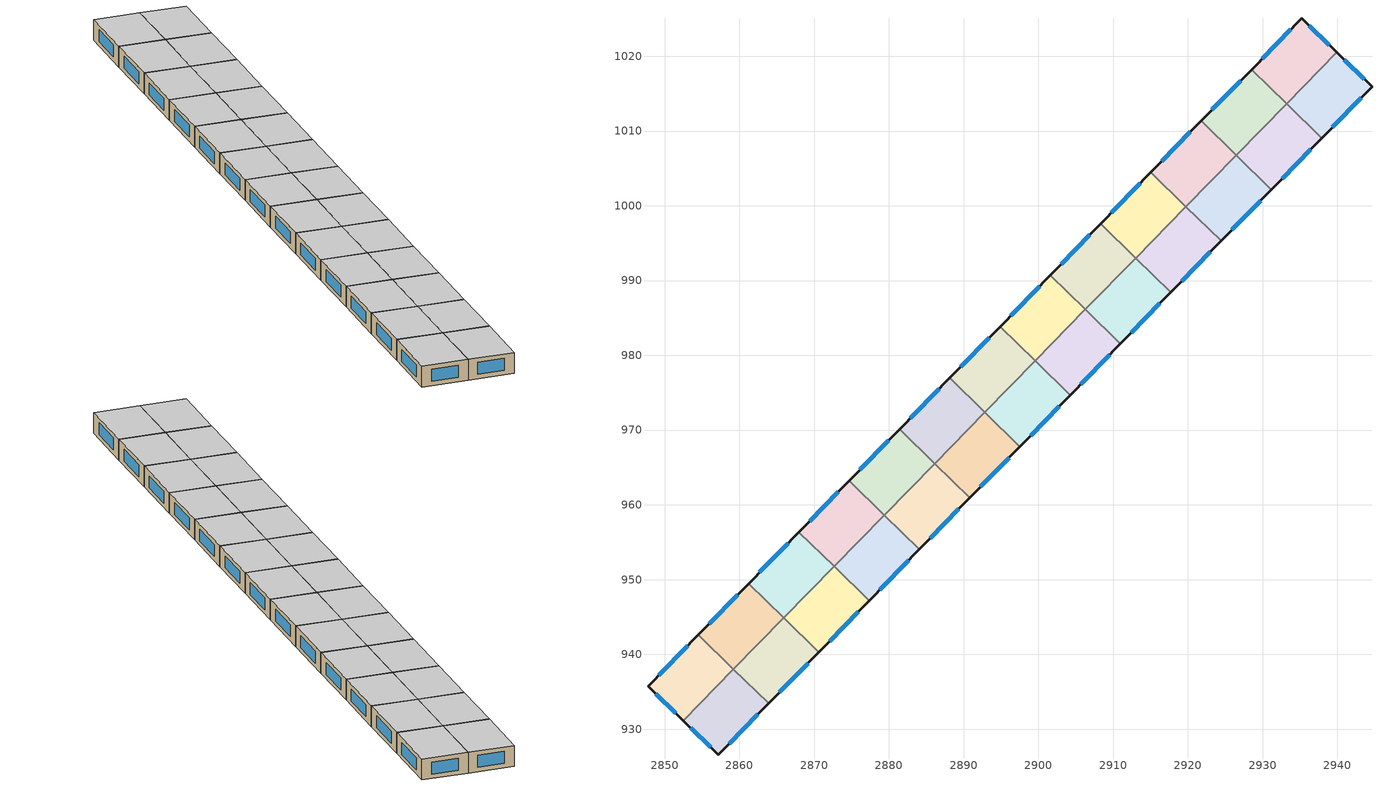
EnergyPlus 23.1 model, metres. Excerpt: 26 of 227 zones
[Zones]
149cfdc3fe25d560_F0_dwelling_0
 floor ground (EU_floor_Construction): 2944.63,1015.95 2937.89,1009.05 2933.21,1013.63 2939.93,1020.51 z0
 wall outside (EU_wall_Construction): 2937.89,1009.05 2944.63,1015.95 2939.93,1020.51 z0:3
 wall to 149cfdc3fe25d560_F0_dwelling_1 (EU_wall_Construction): 2939.93,1020.51 2933.21,1013.63 z0:3
 wall to 149cfdc3fe25d560_F0_dwelling_2 (EU_wall_Construction): 2933.21,1013.63 2937.89,1009.05 z0:3
 window (EU_Window_Construction): 2943.63,1016.92 2940.94,1019.53 / 2939.33,1010.53 2943.19,1014.47 z0.64:2.36
 ceiling to 149cfdc3fe25d560_F1_dwelling_0 (EU_floor_Construction): 2937.89,1009.05 2944.63,1015.95 2939.93,1020.51 2933.21,1013.63 z3
149cfdc3fe25d560_F0_dwelling_1
 floor ground (EU_floor_Construction): 2939.93,1020.51 2933.21,1013.63 2928.52,1018.22 2935.23,1025.08 z0
 wall outside (EU_wall_Construction): 2939.93,1020.51 2935.23,1025.08 2928.52,1018.22 z0:3
 wall to 149cfdc3fe25d560_F0_dwelling_3 (EU_wall_Construction): 2928.52,1018.22 2933.2,1013.64 z0:3
 window (EU_Window_Construction): 2938.93,1021.49 2936.23,1024.1 / 2933.79,1023.61 2929.95,1019.69 z0.64:2.36
 ceiling to 149cfdc3fe25d560_F1_dwelling_1 (EU_floor_Construction): 2933.21,1013.63 2939.93,1020.51 2935.23,1025.08 2928.52,1018.22 z3
149cfdc3fe25d560_F0_dwelling_10
 floor ground (EU_floor_Construction): 2910.98,981.55 2904.26,974.68 2899.57,979.26 2906.3,986.14 z0
 wall outside (EU_wall_Construction): 2904.26,974.68 2910.98,981.55 z0:3
 wall to 149cfdc3fe25d560_F0_dwelling_8 (EU_wall_Construction): 2910.98,981.55 2906.3,986.14 z0:3
 wall to 149cfdc3fe25d560_F0_dwelling_12 (EU_wall_Construction): 2899.57,979.26 2904.26,974.68 z0:3
 wall to 149cfdc3fe25d560_F0_dwelling_11 (EU_wall_Construction): 2906.3,986.14 2899.57,979.26 z0:3
 window (EU_Window_Construction): 2905.7,976.15 2909.54,980.08 z0.64:2.36
 ceiling to 149cfdc3fe25d560_F1_dwelling_10 (EU_floor_Construction): 2904.26,974.68 2910.98,981.55 2906.3,986.14 2899.57,979.26 z3
149cfdc3fe25d560_F0_dwelling_11
 floor ground (EU_floor_Construction): 2906.3,986.14 2899.57,979.26 2894.88,983.85 2901.61,990.72 z0
 wall outside (EU_wall_Construction): 2901.61,990.72 2894.88,983.85 z0:3
 wall to 149cfdc3fe25d560_F0_dwelling_9 (EU_wall_Construction): 2906.3,986.14 2901.61,990.72 z0:3
 wall to 149cfdc3fe25d560_F0_dwelling_13 (EU_wall_Construction): 2894.88,983.85 2899.57,979.26 z0:3
 window (EU_Window_Construction): 2900.17,989.25 2896.32,985.32 z0.64:2.36
 ceiling to 149cfdc3fe25d560_F1_dwelling_11 (EU_floor_Construction): 2899.57,979.26 2906.3,986.14 2901.61,990.72 2894.88,983.85 z3
149cfdc3fe25d560_F0_dwelling_12
 floor ground (EU_floor_Construction): 2904.26,974.68 2897.53,967.8 2892.85,972.39 2899.57,979.26 z0
 wall outside (EU_wall_Construction): 2897.53,967.8 2904.26,974.68 z0:3
 wall to 149cfdc3fe25d560_F0_dwelling_14 (EU_wall_Construction): 2892.85,972.39 2897.53,967.8 z0:3
 wall to 149cfdc3fe25d560_F0_dwelling_13 (EU_wall_Construction): 2899.57,979.26 2892.85,972.39 z0:3
 window (EU_Window_Construction): 2898.97,969.28 2902.82,973.2 z0.64:2.36
 ceiling to 149cfdc3fe25d560_F1_dwelling_12 (EU_floor_Construction): 2897.53,967.8 2904.26,974.68 2899.57,979.26 2892.85,972.39 z3
149cfdc3fe25d560_F0_dwelling_13
 floor ground (EU_floor_Construction): 2899.57,979.26 2892.85,972.39 2888.16,976.97 2894.88,983.85 z0
 wall outside (EU_wall_Construction): 2894.88,983.85 2888.16,976.97 z0:3
 wall to 149cfdc3fe25d560_F0_dwelling_15 (EU_wall_Construction): 2888.16,976.97 2892.85,972.39 z0:3
 window (EU_Window_Construction): 2893.44,982.38 2889.6,978.45 z0.64:2.36
 ceiling to 149cfdc3fe25d560_F1_dwelling_13 (EU_floor_Construction): 2892.85,972.39 2899.57,979.26 2894.88,983.85 2888.16,976.97 z3
149cfdc3fe25d560_F0_dwelling_14
 floor ground (EU_floor_Construction): 2897.53,967.8 2890.81,960.93 2886.12,965.51 2892.85,972.39 z0
 wall outside (EU_wall_Construction): 2890.81,960.93 2897.53,967.8 z0:3
 wall to 149cfdc3fe25d560_F0_dwelling_16 (EU_wall_Construction): 2886.12,965.51 2890.81,960.93 z0:3
 wall to 149cfdc3fe25d560_F0_dwelling_15 (EU_wall_Construction): 2892.85,972.39 2886.12,965.51 z0:3
 window (EU_Window_Construction): 2892.25,962.4 2896.09,966.33 z0.64:2.36
 ceiling to 149cfdc3fe25d560_F1_dwelling_14 (EU_floor_Construction): 2890.81,960.93 2897.53,967.8 2892.85,972.39 2886.12,965.51 z3
149cfdc3fe25d560_F0_dwelling_15
 floor ground (EU_floor_Construction): 2892.85,972.39 2886.12,965.51 2881.43,970.1 2888.16,976.97 z0
 wall outside (EU_wall_Construction): 2888.16,976.97 2881.43,970.1 z0:3
 wall to 149cfdc3fe25d560_F0_dwelling_17 (EU_wall_Construction): 2881.43,970.1 2886.12,965.51 z0:3
 window (EU_Window_Construction): 2886.72,975.5 2882.87,971.57 z0.64:2.36
 ceiling to 149cfdc3fe25d560_F1_dwelling_15 (EU_floor_Construction): 2886.12,965.51 2892.85,972.39 2888.16,976.97 2881.43,970.1 z3
149cfdc3fe25d560_F0_dwelling_16
 floor ground (EU_floor_Construction): 2890.81,960.93 2884.09,954.05 2879.4,958.64 2886.12,965.51 z0
 wall outside (EU_wall_Construction): 2884.09,954.05 2890.81,960.93 z0:3
 wall to 149cfdc3fe25d560_F0_dwelling_17 (EU_wall_Construction): 2886.12,965.51 2879.4,958.64 z0:3
 wall to 149cfdc3fe25d560_F0_dwelling_18 (EU_wall_Construction): 2879.4,958.64 2884.09,954.05 z0:3
 window (EU_Window_Construction): 2885.53,955.53 2889.37,959.46 z0.64:2.36
 ceiling to 149cfdc3fe25d560_F1_dwelling_16 (EU_floor_Construction): 2884.09,954.05 2890.81,960.93 2886.12,965.51 2879.4,958.64 z3
149cfdc3fe25d560_F0_dwelling_17
 floor ground (EU_floor_Construction): 2886.12,965.51 2879.4,958.64 2874.71,963.23 2881.43,970.1 z0
 wall outside (EU_wall_Construction): 2881.43,970.1 2874.71,963.23 z0:3
 wall to 149cfdc3fe25d560_F0_dwelling_19 (EU_wall_Construction): 2874.71,963.23 2879.4,958.64 z0:3
 window (EU_Window_Construction): 2879.99,968.63 2876.15,964.7 z0.64:2.36
 ceiling to 149cfdc3fe25d560_F1_dwelling_17 (EU_floor_Construction): 2879.4,958.64 2886.12,965.51 2881.43,970.1 2874.71,963.23 z3
149cfdc3fe25d560_F0_dwelling_18
 floor ground (EU_floor_Construction): 2884.09,954.05 2877.36,947.18 2872.67,951.77 2879.4,958.64 z0
 wall outside (EU_wall_Construction): 2877.36,947.18 2884.09,954.05 z0:3
 wall to 149cfdc3fe25d560_F0_dwelling_20 (EU_wall_Construction): 2872.67,951.77 2877.36,947.18 z0:3
 wall to 149cfdc3fe25d560_F0_dwelling_19 (EU_wall_Construction): 2879.4,958.64 2872.67,951.77 z0:3
 window (EU_Window_Construction): 2878.8,948.65 2882.64,952.58 z0.64:2.36
 ceiling to 149cfdc3fe25d560_F1_dwelling_18 (EU_floor_Construction): 2877.36,947.18 2884.09,954.05 2879.4,958.64 2872.67,951.77 z3
149cfdc3fe25d560_F0_dwelling_19
 floor ground (EU_floor_Construction): 2879.4,958.64 2872.67,951.77 2867.98,956.35 2874.71,963.23 z0
 wall outside (EU_wall_Construction): 2874.71,963.23 2867.98,956.35 z0:3
 wall to 149cfdc3fe25d560_F0_dwelling_21 (EU_wall_Construction): 2867.98,956.35 2872.67,951.77 z0:3
 window (EU_Window_Construction): 2873.27,961.75 2869.42,957.83 z0.64:2.36
 ceiling to 149cfdc3fe25d560_F1_dwelling_19 (EU_floor_Construction): 2872.67,951.77 2879.4,958.64 2874.71,963.23 2867.98,956.35 z3
149cfdc3fe25d560_F0_dwelling_2
 floor ground (EU_floor_Construction): 2937.89,1009.05 2931.16,1002.18 2926.48,1006.76 2933.2,1013.64 z0
 wall outside (EU_wall_Construction): 2931.16,1002.18 2937.89,1009.05 z0:3
 wall to 149cfdc3fe25d560_F0_dwelling_4 (EU_wall_Construction): 2926.48,1006.76 2931.16,1002.18 z0:3
 wall to 149cfdc3fe25d560_F0_dwelling_3 (EU_wall_Construction): 2933.2,1013.64 2926.48,1006.76 z0:3
 window (EU_Window_Construction): 2932.6,1003.65 2936.45,1007.58 z0.64:2.36
 ceiling to 149cfdc3fe25d560_F1_dwelling_2 (EU_floor_Construction): 2931.16,1002.18 2937.89,1009.05 2933.2,1013.64 2926.48,1006.76 z3
149cfdc3fe25d560_F0_dwelling_20
 floor ground (EU_floor_Construction): 2877.36,947.18 2870.64,940.31 2865.95,944.89 2872.67,951.77 z0
 wall outside (EU_wall_Construction): 2870.64,940.31 2877.36,947.18 z0:3
 wall to 149cfdc3fe25d560_F0_dwelling_21 (EU_wall_Construction): 2872.67,951.77 2865.95,944.89 z0:3
 wall to 149cfdc3fe25d560_F0_dwelling_22 (EU_wall_Construction): 2865.95,944.89 2870.64,940.31 z0:3
 window (EU_Window_Construction): 2872.08,941.78 2875.92,945.71 z0.64:2.36
 ceiling to 149cfdc3fe25d560_F1_dwelling_20 (EU_floor_Construction): 2870.64,940.31 2877.36,947.18 2872.67,951.77 2865.95,944.89 z3
149cfdc3fe25d560_F0_dwelling_21
 floor ground (EU_floor_Construction): 2872.67,951.77 2865.95,944.89 2861.26,949.48 2867.98,956.35 z0
 wall outside (EU_wall_Construction): 2867.98,956.35 2861.26,949.48 z0:3
 wall to 149cfdc3fe25d560_F0_dwelling_23 (EU_wall_Construction): 2861.26,949.48 2865.95,944.89 z0:3
 window (EU_Window_Construction): 2866.54,954.88 2862.7,950.95 z0.64:2.36
 ceiling to 149cfdc3fe25d560_F1_dwelling_21 (EU_floor_Construction): 2865.95,944.89 2872.67,951.77 2867.98,956.35 2861.26,949.48 z3
149cfdc3fe25d560_F0_dwelling_22
 floor ground (EU_floor_Construction): 2870.64,940.31 2863.91,933.43 2859.22,938.02 2865.95,944.89 z0
 wall outside (EU_wall_Construction): 2863.91,933.43 2870.64,940.31 z0:3
 wall to 149cfdc3fe25d560_F0_dwelling_23 (EU_wall_Construction): 2865.95,944.89 2859.22,938.02 z0:3
 wall to 149cfdc3fe25d560_F0_dwelling_24 (EU_wall_Construction): 2859.22,938.02 2863.91,933.43 z0:3
 window (EU_Window_Construction): 2865.35,934.91 2869.2,938.83 z0.64:2.36
 ceiling to 149cfdc3fe25d560_F1_dwelling_22 (EU_floor_Construction): 2863.91,933.43 2870.64,940.31 2865.95,944.89 2859.22,938.02 z3
149cfdc3fe25d560_F0_dwelling_23
 floor ground (EU_floor_Construction): 2865.95,944.89 2859.22,938.02 2854.53,942.61 2861.26,949.48 z0
 wall outside (EU_wall_Construction): 2861.26,949.48 2854.53,942.61 z0:3
 wall to 149cfdc3fe25d560_F0_dwelling_25 (EU_wall_Construction): 2854.53,942.61 2859.22,938.03 z0:3
 window (EU_Window_Construction): 2859.82,948.01 2855.97,944.08 z0.64:2.36
 ceiling to 149cfdc3fe25d560_F1_dwelling_23 (EU_floor_Construction): 2859.22,938.02 2865.95,944.89 2861.26,949.48 2854.53,942.61 z3
149cfdc3fe25d560_F0_dwelling_24
 floor ground (EU_floor_Construction): 2863.91,933.43 2857.21,926.58 2852.49,931.15 2859.22,938.03 z0
 wall outside (EU_wall_Construction): 2852.49,931.15 2857.21,926.58 2863.91,933.43 z0:3
 wall to 149cfdc3fe25d560_F0_dwelling_25 (EU_wall_Construction): 2859.22,938.03 2852.49,931.15 z0:3
 window (EU_Window_Construction): 2858.64,928.05 2862.48,931.96 / 2853.5,930.17 2856.2,927.56 z0.64:2.36
 ceiling to 149cfdc3fe25d560_F1_dwelling_24 (EU_floor_Construction): 2857.21,926.58 2863.91,933.43 2859.22,938.03 2852.49,931.15 z3
149cfdc3fe25d560_F0_dwelling_25
 floor ground (EU_floor_Construction): 2859.22,938.03 2852.49,931.15 2847.79,935.72 2854.53,942.61 z0
 wall outside (EU_wall_Construction): 2854.53,942.61 2847.79,935.72 2852.49,931.15 z0:3
 window (EU_Window_Construction): 2848.8,934.74 2851.49,932.13 / 2853.09,941.13 2849.24,937.19 z0.64:2.36
 ceiling to 149cfdc3fe25d560_F1_dwelling_25 (EU_floor_Construction): 2852.49,931.15 2859.22,938.03 2854.53,942.61 2847.79,935.72 z3
149cfdc3fe25d560_F0_dwelling_3
 floor ground (EU_floor_Construction): 2933.2,1013.64 2926.48,1006.76 2921.79,1011.35 2928.52,1018.22 z0
 wall outside (EU_wall_Construction): 2928.52,1018.22 2921.79,1011.35 z0:3
 wall to 149cfdc3fe25d560_F0_dwelling_5 (EU_wall_Construction): 2921.79,1011.35 2926.48,1006.76 z0:3
 window (EU_Window_Construction): 2927.07,1016.75 2923.23,1012.82 z0.64:2.36
 ceiling to 149cfdc3fe25d560_F1_dwelling_3 (EU_floor_Construction): 2926.48,1006.76 2933.2,1013.64 2928.52,1018.22 2921.79,1011.35 z3
149cfdc3fe25d560_F0_dwelling_4
 floor ground (EU_floor_Construction): 2931.16,1002.18 2924.44,995.3 2919.75,999.89 2926.48,1006.76 z0
 wall outside (EU_wall_Construction): 2924.44,995.3 2931.16,1002.18 z0:3
 wall to 149cfdc3fe25d560_F0_dwelling_6 (EU_wall_Construction): 2919.75,999.89 2924.44,995.3 z0:3
 wall to 149cfdc3fe25d560_F0_dwelling_5 (EU_wall_Construction): 2926.48,1006.76 2919.75,999.89 z0:3
 window (EU_Window_Construction): 2925.88,996.78 2929.72,1000.71 z0.64:2.36
 ceiling to 149cfdc3fe25d560_F1_dwelling_4 (EU_floor_Construction): 2924.44,995.3 2931.16,1002.18 2926.48,1006.76 2919.75,999.89 z3
149cfdc3fe25d560_F0_dwelling_5
 floor ground (EU_floor_Construction): 2926.48,1006.76 2919.75,999.89 2915.06,1004.47 2921.79,1011.35 z0
 wall outside (EU_wall_Construction): 2921.79,1011.35 2915.06,1004.47 z0:3
 wall to 149cfdc3fe25d560_F0_dwelling_7 (EU_wall_Construction): 2915.06,1004.47 2919.75,999.89 z0:3
 window (EU_Window_Construction): 2920.35,1009.88 2916.5,1005.95 z0.64:2.36
 ceiling to 149cfdc3fe25d560_F1_dwelling_5 (EU_floor_Construction): 2919.75,999.89 2926.48,1006.76 2921.79,1011.35 2915.06,1004.47 z3
149cfdc3fe25d560_F0_dwelling_6
 floor ground (EU_floor_Construction): 2924.44,995.3 2917.71,988.43 2913.02,993.01 2919.75,999.89 z0
 wall outside (EU_wall_Construction): 2917.71,988.43 2924.44,995.3 z0:3
 wall to 149cfdc3fe25d560_F0_dwelling_8 (EU_wall_Construction): 2913.02,993.01 2917.71,988.43 z0:3
 wall to 149cfdc3fe25d560_F0_dwelling_7 (EU_wall_Construction): 2919.75,999.89 2913.02,993.01 z0:3
 window (EU_Window_Construction): 2919.15,989.9 2923,993.83 z0.64:2.36
 ceiling to 149cfdc3fe25d560_F1_dwelling_6 (EU_floor_Construction): 2917.71,988.43 2924.44,995.3 2919.75,999.89 2913.02,993.01 z3
149cfdc3fe25d560_F0_dwelling_7
 floor ground (EU_floor_Construction): 2919.75,999.89 2913.02,993.01 2908.34,997.6 2915.06,1004.47 z0
 wall outside (EU_wall_Construction): 2915.06,1004.47 2908.34,997.6 z0:3
 wall to 149cfdc3fe25d560_F0_dwelling_9 (EU_wall_Construction): 2908.34,997.6 2913.02,993.01 z0:3
 window (EU_Window_Construction): 2913.62,1003 2909.78,999.07 z0.64:2.36
 ceiling to 149cfdc3fe25d560_F1_dwelling_7 (EU_floor_Construction): 2913.02,993.01 2919.75,999.89 2915.06,1004.47 2908.34,997.6 z3
149cfdc3fe25d560_F0_dwelling_8
 floor ground (EU_floor_Construction): 2917.71,988.43 2910.98,981.55 2906.3,986.14 2913.02,993.01 z0
 wall outside (EU_wall_Construction): 2910.98,981.55 2917.71,988.43 z0:3
 wall to 149cfdc3fe25d560_F0_dwelling_9 (EU_wall_Construction): 2913.02,993.01 2906.3,986.14 z0:3
 window (EU_Window_Construction): 2912.43,983.02 2916.27,986.96 z0.64:2.36
 ceiling to 149cfdc3fe25d560_F1_dwelling_8 (EU_floor_Construction): 2910.98,981.55 2917.71,988.43 2913.02,993.01 2906.3,986.14 z3
149cfdc3fe25d560_F0_dwelling_9
 floor ground (EU_floor_Construction): 2913.02,993.01 2906.3,986.14 2901.61,990.72 2908.34,997.6 z0
 wall outside (EU_wall_Construction): 2908.34,997.6 2901.61,990.72 z0:3
 window (EU_Window_Construction): 2906.9,996.13 2903.05,992.2 z0.64:2.36
 ceiling to 149cfdc3fe25d560_F1_dwelling_9 (EU_floor_Construction): 2906.3,986.14 2913.02,993.01 2908.34,997.6 2901.61,990.72 z3
[Building]
EU S2 Campaign: North Axis=0; Terrain=City; Solar Distribution=FullExterior
[Site:Location]
Yerevan-Zvartnots.Intl.AP: Latitude=40.15; Longitude=44.383; Time Zone=4; Elevation=854
[SizingPeriod:WeatherFileDays]
AnnualSizingPeriod: Begin Month=1; Begin Day of Month=1; End Month=12; End Day of Month=31; Day of Week for Start Day=Monday; Use Weather File Daylight Saving Period=No; Use Weather File Rain and Snow Indicators=No
[MATERIAL]
EU_InternalMass_Material: Roughness=MediumRough; Thickness=0.1; Conductivity=1; Density=1800; Specific Heat=900; Thermal Absorptance=0.9; Solar Absorptance=0.7; Visible Absorptance=0.7
[MATERIAL:NOMASS] Roughness=MediumRough; Thermal Absorptance=0.9; Solar Absorptance=0.7; Visible Absorptance=0.7
Name | Thermal Resistance
EU_wall_NoMass | 1.05043
EU_floor_NoMass | 0.478065
[WINDOWMATERIAL:SIMPLEGLAZINGSYSTEM]
EU_Window_SimpleGlazing: UFactor=2.5566; Solar Heat Gain Coefficient=0.75; Visible Transmittance=0.75
[CONSTRUCTION]
EU_wall_Construction: EU_wall_NoMass
EU_floor_Construction: EU_floor_NoMass
EU_Window_Construction: EU_Window_SimpleGlazing
EU_InternalMass_Construction: EU_InternalMass_Material
[ZONE] Type=1; Multiplier=1; Ceiling Height=autocalculate; Floor Area=autocalculate; Part of Total Floor Area=Yes
Name | Volume
149cfdc3fe25d560_F0_dwelling_0; 149cfdc3fe25d560_F0_dwelling_16 | 189.198
149cfdc3fe25d560_F0_dwelling_1; 149cfdc3fe25d560_F0_dwelling_19; 149cfdc3fe25d560_F0_dwelling_20 | 189.205
149cfdc3fe25d560_F0_dwelling_10; 149cfdc3fe25d560_F0_dwelling_7 | 189.209
149cfdc3fe25d560_F0_dwelling_11 | 189.23
149cfdc3fe25d560_F0_dwelling_12 | 189.178
149cfdc3fe25d560_F0_dwelling_13; 149cfdc3fe25d560_F0_dwelling_8 | 189.219
149cfdc3fe25d560_F0_dwelling_14 | 189.195
149cfdc3fe25d560_F0_dwelling_15 | 189.237
149cfdc3fe25d560_F0_dwelling_17; 149cfdc3fe25d560_F0_dwelling_9 | 189.24
149cfdc3fe25d560_F0_dwelling_18 | 189.225
149cfdc3fe25d560_F0_dwelling_2 | 189.211
149cfdc3fe25d560_F0_dwelling_21 | 189.229
149cfdc3fe25d560_F0_dwelling_22 | 189.222
149cfdc3fe25d560_F0_dwelling_23 | 189.239
149cfdc3fe25d560_F0_dwelling_24 | 189.22
149cfdc3fe25d560_F0_dwelling_25 | 189.183
149cfdc3fe25d560_F0_dwelling_3 | 189.251
149cfdc3fe25d560_F0_dwelling_4 | 189.199
149cfdc3fe25d560_F0_dwelling_5 | 189.223
149cfdc3fe25d560_F0_dwelling_6 | 189.172
[INTERNALMASS] Construction=EU_InternalMass_Construction
Name | Zone or ZoneList | Surface Area
149cfdc3fe25d560_F0_dwelling_0_EU_InternalMass | 149cfdc3fe25d560_F0_dwelling_0 | 63.0704
149cfdc3fe25d560_F0_dwelling_1_EU_InternalMass | 149cfdc3fe25d560_F0_dwelling_1 | 63.0676
149cfdc3fe25d560_F0_dwelling_2_EU_InternalMass | 149cfdc3fe25d560_F0_dwelling_2 | 63.0717
149cfdc3fe25d560_F0_dwelling_3_EU_InternalMass | 149cfdc3fe25d560_F0_dwelling_3 | 63.0854
149cfdc3fe25d560_F0_dwelling_4_EU_InternalMass | 149cfdc3fe25d560_F0_dwelling_4 | 63.0698
149cfdc3fe25d560_F0_dwelling_5_EU_InternalMass | 149cfdc3fe25d560_F0_dwelling_5 | 63.0726
149cfdc3fe25d560_F0_dwelling_6_EU_InternalMass | 149cfdc3fe25d560_F0_dwelling_6 | 63.0572
149cfdc3fe25d560_F0_dwelling_7_EU_InternalMass | 149cfdc3fe25d560_F0_dwelling_7 | 63.0715
149cfdc3fe25d560_F0_dwelling_8_EU_InternalMass | 149cfdc3fe25d560_F0_dwelling_8 | 63.0744
149cfdc3fe25d560_F0_dwelling_9_EU_InternalMass | 149cfdc3fe25d560_F0_dwelling_9 | 63.0709
149cfdc3fe25d560_F0_dwelling_10_EU_InternalMass | 149cfdc3fe25d560_F0_dwelling_10 | 63.068
149cfdc3fe25d560_F0_dwelling_11_EU_InternalMass | 149cfdc3fe25d560_F0_dwelling_11 | 63.0748
149cfdc3fe25d560_F0_dwelling_12_EU_InternalMass | 149cfdc3fe25d560_F0_dwelling_12 | 63.0622
149cfdc3fe25d560_F0_dwelling_13_EU_InternalMass | 149cfdc3fe25d560_F0_dwelling_13 | 63.0656
149cfdc3fe25d560_F0_dwelling_14_EU_InternalMass | 149cfdc3fe25d560_F0_dwelling_14 | 63.0646
149cfdc3fe25d560_F0_dwelling_15_EU_InternalMass | 149cfdc3fe25d560_F0_dwelling_15 | 63.0713
149cfdc3fe25d560_F0_dwelling_16_EU_InternalMass | 149cfdc3fe25d560_F0_dwelling_16 | 63.0713
149cfdc3fe25d560_F0_dwelling_17_EU_InternalMass | 149cfdc3fe25d560_F0_dwelling_17 | 63.0747
149cfdc3fe25d560_F0_dwelling_18_EU_InternalMass | 149cfdc3fe25d560_F0_dwelling_18 | 63.0717
149cfdc3fe25d560_F0_dwelling_19_EU_InternalMass | 149cfdc3fe25d560_F0_dwelling_19 | 63.0684
149cfdc3fe25d560_F0_dwelling_20_EU_InternalMass | 149cfdc3fe25d560_F0_dwelling_20 | 63.0683
149cfdc3fe25d560_F0_dwelling_21_EU_InternalMass | 149cfdc3fe25d560_F0_dwelling_21 | 63.0745
149cfdc3fe25d560_F0_dwelling_22_EU_InternalMass | 149cfdc3fe25d560_F0_dwelling_22 | 63.074
149cfdc3fe25d560_F0_dwelling_23_EU_InternalMass | 149cfdc3fe25d560_F0_dwelling_23 | 63.0815
149cfdc3fe25d560_F0_dwelling_24_EU_InternalMass | 149cfdc3fe25d560_F0_dwelling_24 | 63.0707
149cfdc3fe25d560_F0_dwelling_25_EU_InternalMass | 149cfdc3fe25d560_F0_dwelling_25 | 63.0622
[OTHEREQUIPMENT] Fuel Type=Electricity; Design Level Calculation Method=Watts/Area; Power per Zone Floor Area=1; Fraction Latent=0; Fraction Radiant=0; Fraction Lost=0; Carbon Dioxide Generation Rate=0; EndUse Subcategory=EU_Step8_InternalGains
Name | Zone or ZoneList or Space or SpaceList | Schedule
EU_Step8_InternalGain_149cfdc3fe25d560_F0_dwelling_0_f000 | 149cfdc3fe25d560_F0_dwelling_0 | EU_Step8_GainSchedule_149cfdc3fe25d560_F0_dwelling_0_f000
EU_Step8_InternalGain_149cfdc3fe25d560_F0_dwelling_1_f000 | 149cfdc3fe25d560_F0_dwelling_1 | EU_Step8_GainSchedule_149cfdc3fe25d560_F0_dwelling_1_f000
EU_Step8_InternalGain_149cfdc3fe25d560_F0_dwelling_2_f000 | 149cfdc3fe25d560_F0_dwelling_2 | EU_Step8_GainSchedule_149cfdc3fe25d560_F0_dwelling_2_f000
EU_Step8_InternalGain_149cfdc3fe25d560_F0_dwelling_3_f000 | 149cfdc3fe25d560_F0_dwelling_3 | EU_Step8_GainSchedule_149cfdc3fe25d560_F0_dwelling_3_f000
EU_Step8_InternalGain_149cfdc3fe25d560_F0_dwelling_4_f000 | 149cfdc3fe25d560_F0_dwelling_4 | EU_Step8_GainSchedule_149cfdc3fe25d560_F0_dwelling_4_f000
EU_Step8_InternalGain_149cfdc3fe25d560_F0_dwelling_5_f000 | 149cfdc3fe25d560_F0_dwelling_5 | EU_Step8_GainSchedule_149cfdc3fe25d560_F0_dwelling_5_f000
EU_Step8_InternalGain_149cfdc3fe25d560_F0_dwelling_6_f000 | 149cfdc3fe25d560_F0_dwelling_6 | EU_Step8_GainSchedule_149cfdc3fe25d560_F0_dwelling_6_f000
EU_Step8_InternalGain_149cfdc3fe25d560_F0_dwelling_7_f000 | 149cfdc3fe25d560_F0_dwelling_7 | EU_Step8_GainSchedule_149cfdc3fe25d560_F0_dwelling_7_f000
EU_Step8_InternalGain_149cfdc3fe25d560_F0_dwelling_8_f000 | 149cfdc3fe25d560_F0_dwelling_8 | EU_Step8_GainSchedule_149cfdc3fe25d560_F0_dwelling_8_f000
EU_Step8_InternalGain_149cfdc3fe25d560_F0_dwelling_9_f000 | 149cfdc3fe25d560_F0_dwelling_9 | EU_Step8_GainSchedule_149cfdc3fe25d560_F0_dwelling_9_f000
EU_Step8_InternalGain_149cfdc3fe25d560_F0_dwelling_10_f000 | 149cfdc3fe25d560_F0_dwelling_10 | EU_Step8_GainSchedule_149cfdc3fe25d560_F0_dwelling_10_f000
EU_Step8_InternalGain_149cfdc3fe25d560_F0_dwelling_11_f000 | 149cfdc3fe25d560_F0_dwelling_11 | EU_Step8_GainSchedule_149cfdc3fe25d560_F0_dwelling_11_f000
EU_Step8_InternalGain_149cfdc3fe25d560_F0_dwelling_12_f000 | 149cfdc3fe25d560_F0_dwelling_12 | EU_Step8_GainSchedule_149cfdc3fe25d560_F0_dwelling_12_f000
EU_Step8_InternalGain_149cfdc3fe25d560_F0_dwelling_13_f000 | 149cfdc3fe25d560_F0_dwelling_13 | EU_Step8_GainSchedule_149cfdc3fe25d560_F0_dwelling_13_f000
EU_Step8_InternalGain_149cfdc3fe25d560_F0_dwelling_14_f000 | 149cfdc3fe25d560_F0_dwelling_14 | EU_Step8_GainSchedule_149cfdc3fe25d560_F0_dwelling_14_f000
EU_Step8_InternalGain_149cfdc3fe25d560_F0_dwelling_15_f000 | 149cfdc3fe25d560_F0_dwelling_15 | EU_Step8_GainSchedule_149cfdc3fe25d560_F0_dwelling_15_f000
EU_Step8_InternalGain_149cfdc3fe25d560_F0_dwelling_16_f000 | 149cfdc3fe25d560_F0_dwelling_16 | EU_Step8_GainSchedule_149cfdc3fe25d560_F0_dwelling_16_f000
EU_Step8_InternalGain_149cfdc3fe25d560_F0_dwelling_17_f000 | 149cfdc3fe25d560_F0_dwelling_17 | EU_Step8_GainSchedule_149cfdc3fe25d560_F0_dwelling_17_f000
EU_Step8_InternalGain_149cfdc3fe25d560_F0_dwelling_18_f000 | 149cfdc3fe25d560_F0_dwelling_18 | EU_Step8_GainSchedule_149cfdc3fe25d560_F0_dwelling_18_f000
EU_Step8_InternalGain_149cfdc3fe25d560_F0_dwelling_19_f000 | 149cfdc3fe25d560_F0_dwelling_19 | EU_Step8_GainSchedule_149cfdc3fe25d560_F0_dwelling_19_f000
EU_Step8_InternalGain_149cfdc3fe25d560_F0_dwelling_20_f000 | 149cfdc3fe25d560_F0_dwelling_20 | EU_Step8_GainSchedule_149cfdc3fe25d560_F0_dwelling_20_f000
EU_Step8_InternalGain_149cfdc3fe25d560_F0_dwelling_21_f000 | 149cfdc3fe25d560_F0_dwelling_21 | EU_Step8_GainSchedule_149cfdc3fe25d560_F0_dwelling_21_f000
EU_Step8_InternalGain_149cfdc3fe25d560_F0_dwelling_22_f000 | 149cfdc3fe25d560_F0_dwelling_22 | EU_Step8_GainSchedule_149cfdc3fe25d560_F0_dwelling_22_f000
EU_Step8_InternalGain_149cfdc3fe25d560_F0_dwelling_23_f000 | 149cfdc3fe25d560_F0_dwelling_23 | EU_Step8_GainSchedule_149cfdc3fe25d560_F0_dwelling_23_f000
EU_Step8_InternalGain_149cfdc3fe25d560_F0_dwelling_24_f000 | 149cfdc3fe25d560_F0_dwelling_24 | EU_Step8_GainSchedule_149cfdc3fe25d560_F0_dwelling_24_f000
EU_Step8_InternalGain_149cfdc3fe25d560_F0_dwelling_25_f000 | 149cfdc3fe25d560_F0_dwelling_25 | EU_Step8_GainSchedule_149cfdc3fe25d560_F0_dwelling_25_f000
[ZONEVENTILATION:DESIGNFLOWRATE] Schedule=EU_AlwaysOn; Design Flow Rate Calculation Method=AirChanges/Hour; Air Changes per Hour=0.557805; Ventilation Type=Natural; Fan Pressure Rise=0; Fan Total Efficiency=1; Constant Term Coefficient=1; Temperature Term Coefficient=0; Velocity Term Coefficient=0; Velocity Squared Term Coefficient=0; Minimum Indoor Temperature=-100; Maximum Indoor Temperature=100; Delta Temperature=-100; Minimum Outdoor Temperature=-100; Maximum Outdoor Temperature=100; Maximum Wind Speed=40
Name | Zone or ZoneList or Space or SpaceList
EU_ConstantAir_149cfdc3fe25d560_F0_dwelling_0 | 149cfdc3fe25d560_F0_dwelling_0
EU_ConstantAir_149cfdc3fe25d560_F0_dwelling_1 | 149cfdc3fe25d560_F0_dwelling_1
EU_ConstantAir_149cfdc3fe25d560_F0_dwelling_2 | 149cfdc3fe25d560_F0_dwelling_2
EU_ConstantAir_149cfdc3fe25d560_F0_dwelling_3 | 149cfdc3fe25d560_F0_dwelling_3
EU_ConstantAir_149cfdc3fe25d560_F0_dwelling_4 | 149cfdc3fe25d560_F0_dwelling_4
EU_ConstantAir_149cfdc3fe25d560_F0_dwelling_5 | 149cfdc3fe25d560_F0_dwelling_5
EU_ConstantAir_149cfdc3fe25d560_F0_dwelling_6 | 149cfdc3fe25d560_F0_dwelling_6
EU_ConstantAir_149cfdc3fe25d560_F0_dwelling_7 | 149cfdc3fe25d560_F0_dwelling_7
EU_ConstantAir_149cfdc3fe25d560_F0_dwelling_8 | 149cfdc3fe25d560_F0_dwelling_8
EU_ConstantAir_149cfdc3fe25d560_F0_dwelling_9 | 149cfdc3fe25d560_F0_dwelling_9
EU_ConstantAir_149cfdc3fe25d560_F0_dwelling_10 | 149cfdc3fe25d560_F0_dwelling_10
EU_ConstantAir_149cfdc3fe25d560_F0_dwelling_11 | 149cfdc3fe25d560_F0_dwelling_11
EU_ConstantAir_149cfdc3fe25d560_F0_dwelling_12 | 149cfdc3fe25d560_F0_dwelling_12
EU_ConstantAir_149cfdc3fe25d560_F0_dwelling_13 | 149cfdc3fe25d560_F0_dwelling_13
EU_ConstantAir_149cfdc3fe25d560_F0_dwelling_14 | 149cfdc3fe25d560_F0_dwelling_14
EU_ConstantAir_149cfdc3fe25d560_F0_dwelling_15 | 149cfdc3fe25d560_F0_dwelling_15
EU_ConstantAir_149cfdc3fe25d560_F0_dwelling_16 | 149cfdc3fe25d560_F0_dwelling_16
EU_ConstantAir_149cfdc3fe25d560_F0_dwelling_17 | 149cfdc3fe25d560_F0_dwelling_17
EU_ConstantAir_149cfdc3fe25d560_F0_dwelling_18 | 149cfdc3fe25d560_F0_dwelling_18
EU_ConstantAir_149cfdc3fe25d560_F0_dwelling_19 | 149cfdc3fe25d560_F0_dwelling_19
EU_ConstantAir_149cfdc3fe25d560_F0_dwelling_20 | 149cfdc3fe25d560_F0_dwelling_20
EU_ConstantAir_149cfdc3fe25d560_F0_dwelling_21 | 149cfdc3fe25d560_F0_dwelling_21
EU_ConstantAir_149cfdc3fe25d560_F0_dwelling_22 | 149cfdc3fe25d560_F0_dwelling_22
EU_ConstantAir_149cfdc3fe25d560_F0_dwelling_23 | 149cfdc3fe25d560_F0_dwelling_23
EU_ConstantAir_149cfdc3fe25d560_F0_dwelling_24 | 149cfdc3fe25d560_F0_dwelling_24
EU_ConstantAir_149cfdc3fe25d560_F0_dwelling_25 | 149cfdc3fe25d560_F0_dwelling_25
[HVACTEMPLATE:THERMOSTAT] Constant Heating Setpoint=20; Constant Cooling Setpoint=50
EU_HeatOnly_149cfdc3fe25d560_F0_dwelling_0; EU_HeatOnly_149cfdc3fe25d560_F0_dwelling_1; EU_HeatOnly_149cfdc3fe25d560_F0_dwelling_2; EU_HeatOnly_149cfdc3fe25d560_F0_dwelling_3; EU_HeatOnly_149cfdc3fe25d560_F0_dwelling_4; EU_HeatOnly_149cfdc3fe25d560_F0_dwelling_5; EU_HeatOnly_149cfdc3fe25d560_F0_dwelling_6; EU_HeatOnly_149cfdc3fe25d560_F0_dwelling_7; EU_HeatOnly_149cfdc3fe25d560_F0_dwelling_8; EU_HeatOnly_149cfdc3fe25d560_F0_dwelling_9; EU_HeatOnly_149cfdc3fe25d560_F0_dwelling_10; EU_HeatOnly_149cfdc3fe25d560_F0_dwelling_11; EU_HeatOnly_149cfdc3fe25d560_F0_dwelling_12; EU_HeatOnly_149cfdc3fe25d560_F0_dwelling_13; EU_HeatOnly_149cfdc3fe25d560_F0_dwelling_14; EU_HeatOnly_149cfdc3fe25d560_F0_dwelling_15; EU_HeatOnly_149cfdc3fe25d560_F0_dwelling_16; EU_HeatOnly_149cfdc3fe25d560_F0_dwelling_17; EU_HeatOnly_149cfdc3fe25d560_F0_dwelling_18; EU_HeatOnly_149cfdc3fe25d560_F0_dwelling_19; EU_HeatOnly_149cfdc3fe25d560_F0_dwelling_20; EU_HeatOnly_149cfdc3fe25d560_F0_dwelling_21; EU_HeatOnly_149cfdc3fe25d560_F0_dwelling_22; EU_HeatOnly_149cfdc3fe25d560_F0_dwelling_23; EU_HeatOnly_149cfdc3fe25d560_F0_dwelling_24; EU_HeatOnly_149cfdc3fe25d560_F0_dwelling_25; EU_HeatOnly_149cfdc3fe25d560_F1_dwelling_0; EU_HeatOnly_149cfdc3fe25d560_F1_dwelling_1; EU_HeatOnly_149cfdc3fe25d560_F1_dwelling_2; EU_HeatOnly_149cfdc3fe25d560_F1_dwelling_3; EU_HeatOnly_149cfdc3fe25d560_F1_dwelling_4; EU_HeatOnly_149cfdc3fe25d560_F1_dwelling_5; EU_HeatOnly_149cfdc3fe25d560_F1_dwelling_6; EU_HeatOnly_149cfdc3fe25d560_F1_dwelling_7; EU_HeatOnly_149cfdc3fe25d560_F1_dwelling_8; EU_HeatOnly_149cfdc3fe25d560_F1_dwelling_9; EU_HeatOnly_149cfdc3fe25d560_F1_dwelling_10; EU_HeatOnly_149cfdc3fe25d560_F1_dwelling_11; EU_HeatOnly_149cfdc3fe25d560_F1_dwelling_12; EU_HeatOnly_149cfdc3fe25d560_F1_dwelling_13; EU_HeatOnly_149cfdc3fe25d560_F1_dwelling_14; EU_HeatOnly_149cfdc3fe25d560_F1_dwelling_15; EU_HeatOnly_149cfdc3fe25d560_F1_dwelling_16; EU_HeatOnly_149cfdc3fe25d560_F1_dwelling_17; EU_HeatOnly_149cfdc3fe25d560_F1_dwelling_18; EU_HeatOnly_149cfdc3fe25d560_F1_dwelling_19; EU_HeatOnly_149cfdc3fe25d560_F1_dwelling_20; EU_HeatOnly_149cfdc3fe25d560_F1_dwelling_21; EU_HeatOnly_149cfdc3fe25d560_F1_dwelling_22; EU_HeatOnly_149cfdc3fe25d560_F1_dwelling_23; EU_HeatOnly_149cfdc3fe25d560_F1_dwelling_24; EU_HeatOnly_149cfdc3fe25d560_F1_dwelling_25; EU_HeatOnly_149cfdc3fe25d560_F2_dwelling_0; EU_HeatOnly_149cfdc3fe25d560_F2_dwelling_1; EU_HeatOnly_149cfdc3fe25d560_F2_dwelling_2; EU_HeatOnly_149cfdc3fe25d560_F2_dwelling_3; EU_HeatOnly_149cfdc3fe25d560_F2_dwelling_4; EU_HeatOnly_149cfdc3fe25d560_F2_dwelling_5; EU_HeatOnly_149cfdc3fe25d560_F2_dwelling_6; EU_HeatOnly_149cfdc3fe25d560_F2_dwelling_7; EU_HeatOnly_149cfdc3fe25d560_F2_dwelling_8; EU_HeatOnly_149cfdc3fe25d560_F2_dwelling_9; EU_HeatOnly_149cfdc3fe25d560_F2_dwelling_10; EU_HeatOnly_149cfdc3fe25d560_F2_dwelling_11; EU_HeatOnly_149cfdc3fe25d560_F2_dwelling_12; EU_HeatOnly_149cfdc3fe25d560_F2_dwelling_13; EU_HeatOnly_149cfdc3fe25d560_F2_dwelling_14; EU_HeatOnly_149cfdc3fe25d560_F2_dwelling_15; EU_HeatOnly_149cfdc3fe25d560_F2_dwelling_16; EU_HeatOnly_149cfdc3fe25d560_F2_dwelling_17; EU_HeatOnly_149cfdc3fe25d560_F2_dwelling_18; EU_HeatOnly_149cfdc3fe25d560_F2_dwelling_19; EU_HeatOnly_149cfdc3fe25d560_F2_dwelling_20; EU_HeatOnly_149cfdc3fe25d560_F2_dwelling_21; EU_HeatOnly_149cfdc3fe25d560_F2_dwelling_22; EU_HeatOnly_149cfdc3fe25d560_F2_dwelling_23; EU_HeatOnly_149cfdc3fe25d560_F2_dwelling_24; EU_HeatOnly_149cfdc3fe25d560_F3_dwelling_0; EU_HeatOnly_149cfdc3fe25d560_F3_dwelling_1; EU_HeatOnly_149cfdc3fe25d560_F3_dwelling_2; EU_HeatOnly_149cfdc3fe25d560_F3_dwelling_3; EU_HeatOnly_149cfdc3fe25d560_F3_dwelling_4; EU_HeatOnly_149cfdc3fe25d560_F3_dwelling_5; EU_HeatOnly_149cfdc3fe25d560_F3_dwelling_6; EU_HeatOnly_149cfdc3fe25d560_F3_dwelling_7; EU_HeatOnly_149cfdc3fe25d560_F3_dwelling_8; EU_HeatOnly_149cfdc3fe25d560_F3_dwelling_9; EU_HeatOnly_149cfdc3fe25d560_F3_dwelling_10; EU_HeatOnly_149cfdc3fe25d560_F3_dwelling_11; EU_HeatOnly_149cfdc3fe25d560_F3_dwelling_12; EU_HeatOnly_149cfdc3fe25d560_F3_dwelling_13; EU_HeatOnly_149cfdc3fe25d560_F3_dwelling_14; EU_HeatOnly_149cfdc3fe25d560_F3_dwelling_15; EU_HeatOnly_149cfdc3fe25d560_F3_dwelling_16; EU_HeatOnly_149cfdc3fe25d560_F3_dwelling_17; EU_HeatOnly_149cfdc3fe25d560_F3_dwelling_18; EU_HeatOnly_149cfdc3fe25d560_F3_dwelling_19; EU_HeatOnly_149cfdc3fe25d560_F3_dwelling_20; EU_HeatOnly_149cfdc3fe25d560_F3_dwelling_21; EU_HeatOnly_149cfdc3fe25d560_F3_dwelling_22; EU_HeatOnly_149cfdc3fe25d560_F3_dwelling_23; EU_HeatOnly_149cfdc3fe25d560_F3_dwelling_24; EU_HeatOnly_149cfdc3fe25d560_F4_dwelling_0; EU_HeatOnly_149cfdc3fe25d560_F4_dwelling_1; EU_HeatOnly_149cfdc3fe25d560_F4_dwelling_2; EU_HeatOnly_149cfdc3fe25d560_F4_dwelling_3; EU_HeatOnly_149cfdc3fe25d560_F4_dwelling_4; EU_HeatOnly_149cfdc3fe25d560_F4_dwelling_5; EU_HeatOnly_149cfdc3fe25d560_F4_dwelling_6; EU_HeatOnly_149cfdc3fe25d560_F4_dwelling_7; EU_HeatOnly_149cfdc3fe25d560_F4_dwelling_8; EU_HeatOnly_149cfdc3fe25d560_F4_dwelling_9; EU_HeatOnly_149cfdc3fe25d560_F4_dwelling_10; EU_HeatOnly_149cfdc3fe25d560_F4_dwelling_11; EU_HeatOnly_149cfdc3fe25d560_F4_dwelling_12; EU_HeatOnly_149cfdc3fe25d560_F4_dwelling_13; EU_HeatOnly_149cfdc3fe25d560_F4_dwelling_14; EU_HeatOnly_149cfdc3fe25d560_F4_dwelling_15; EU_HeatOnly_149cfdc3fe25d560_F4_dwelling_16; EU_HeatOnly_149cfdc3fe25d560_F4_dwelling_17; EU_HeatOnly_149cfdc3fe25d560_F4_dwelling_18; EU_HeatOnly_149cfdc3fe25d560_F4_dwelling_19; EU_HeatOnly_149cfdc3fe25d560_F4_dwelling_20; EU_HeatOnly_149cfdc3fe25d560_F4_dwelling_21; EU_HeatOnly_149cfdc3fe25d560_F4_dwelling_22; EU_HeatOnly_149cfdc3fe25d560_F4_dwelling_23; EU_HeatOnly_149cfdc3fe25d560_F4_dwelling_24; EU_HeatOnly_149cfdc3fe25d560_F5_dwelling_0; EU_HeatOnly_149cfdc3fe25d560_F5_dwelling_1; EU_HeatOnly_149cfdc3fe25d560_F5_dwelling_2; EU_HeatOnly_149cfdc3fe25d560_F5_dwelling_3; EU_HeatOnly_149cfdc3fe25d560_F5_dwelling_4; EU_HeatOnly_149cfdc3fe25d560_F5_dwelling_5; EU_HeatOnly_149cfdc3fe25d560_F5_dwelling_6; EU_HeatOnly_149cfdc3fe25d560_F5_dwelling_7; EU_HeatOnly_149cfdc3fe25d560_F5_dwelling_8; EU_HeatOnly_149cfdc3fe25d560_F5_dwelling_9; EU_HeatOnly_149cfdc3fe25d560_F5_dwelling_10; EU_HeatOnly_149cfdc3fe25d560_F5_dwelling_11; EU_HeatOnly_149cfdc3fe25d560_F5_dwelling_12; EU_HeatOnly_149cfdc3fe25d560_F5_dwelling_13; EU_HeatOnly_149cfdc3fe25d560_F5_dwelling_14; EU_HeatOnly_149cfdc3fe25d560_F5_dwelling_15; EU_HeatOnly_149cfdc3fe25d560_F5_dwelling_16; EU_HeatOnly_149cfdc3fe25d560_F5_dwelling_17; EU_HeatOnly_149cfdc3fe25d560_F5_dwelling_18; EU_HeatOnly_149cfdc3fe25d560_F5_dwelling_19; EU_HeatOnly_149cfdc3fe25d560_F5_dwelling_20; EU_HeatOnly_149cfdc3fe25d560_F5_dwelling_21; EU_HeatOnly_149cfdc3fe25d560_F5_dwelling_22; EU_HeatOnly_149cfdc3fe25d560_F5_dwelling_23; EU_HeatOnly_149cfdc3fe25d560_F5_dwelling_24; EU_HeatOnly_149cfdc3fe25d560_F6_dwelling_0; EU_HeatOnly_149cfdc3fe25d560_F6_dwelling_1; EU_HeatOnly_149cfdc3fe25d560_F6_dwelling_2; EU_HeatOnly_149cfdc3fe25d560_F6_dwelling_3; EU_HeatOnly_149cfdc3fe25d560_F6_dwelling_4; EU_HeatOnly_149cfdc3fe25d560_F6_dwelling_5; EU_HeatOnly_149cfdc3fe25d560_F6_dwelling_6; EU_HeatOnly_149cfdc3fe25d560_F6_dwelling_7; EU_HeatOnly_149cfdc3fe25d560_F6_dwelling_8; EU_HeatOnly_149cfdc3fe25d560_F6_dwelling_9; EU_HeatOnly_149cfdc3fe25d560_F6_dwelling_10; EU_HeatOnly_149cfdc3fe25d560_F6_dwelling_11; EU_HeatOnly_149cfdc3fe25d560_F6_dwelling_12; EU_HeatOnly_149cfdc3fe25d560_F6_dwelling_13; EU_HeatOnly_149cfdc3fe25d560_F6_dwelling_14; EU_HeatOnly_149cfdc3fe25d560_F6_dwelling_15; EU_HeatOnly_149cfdc3fe25d560_F6_dwelling_16; EU_HeatOnly_149cfdc3fe25d560_F6_dwelling_17; EU_HeatOnly_149cfdc3fe25d560_F6_dwelling_18; EU_HeatOnly_149cfdc3fe25d560_F6_dwelling_19; EU_HeatOnly_149cfdc3fe25d560_F6_dwelling_20; EU_HeatOnly_149cfdc3fe25d560_F6_dwelling_21; EU_HeatOnly_149cfdc3fe25d560_F6_dwelling_22; EU_HeatOnly_149cfdc3fe25d560_F6_dwelling_23; EU_HeatOnly_149cfdc3fe25d560_F6_dwelling_24; EU_HeatOnly_149cfdc3fe25d560_F7_dwelling_0; EU_HeatOnly_149cfdc3fe25d560_F7_dwelling_1; EU_HeatOnly_149cfdc3fe25d560_F7_dwelling_2; EU_HeatOnly_149cfdc3fe25d560_F7_dwelling_3; EU_HeatOnly_149cfdc3fe25d560_F7_dwelling_4; EU_HeatOnly_149cfdc3fe25d560_F7_dwelling_5; EU_HeatOnly_149cfdc3fe25d560_F7_dwelling_6; EU_HeatOnly_149cfdc3fe25d560_F7_dwelling_7; EU_HeatOnly_149cfdc3fe25d560_F7_dwelling_8; EU_HeatOnly_149cfdc3fe25d560_F7_dwelling_9; EU_HeatOnly_149cfdc3fe25d560_F7_dwelling_10; EU_HeatOnly_149cfdc3fe25d560_F7_dwelling_11; EU_HeatOnly_149cfdc3fe25d560_F7_dwelling_12; EU_HeatOnly_149cfdc3fe25d560_F7_dwelling_13; EU_HeatOnly_149cfdc3fe25d560_F7_dwelling_14; EU_HeatOnly_149cfdc3fe25d560_F7_dwelling_15; EU_HeatOnly_149cfdc3fe25d560_F7_dwelling_16; EU_HeatOnly_149cfdc3fe25d560_F7_dwelling_17; EU_HeatOnly_149cfdc3fe25d560_F7_dwelling_18; EU_HeatOnly_149cfdc3fe25d560_F7_dwelling_19; EU_HeatOnly_149cfdc3fe25d560_F7_dwelling_20; EU_HeatOnly_149cfdc3fe25d560_F7_dwelling_21; EU_HeatOnly_149cfdc3fe25d560_F7_dwelling_22; EU_HeatOnly_149cfdc3fe25d560_F7_dwelling_23; EU_HeatOnly_149cfdc3fe25d560_F7_dwelling_24; EU_HeatOnly_149cfdc3fe25d560_F8_dwelling_0; EU_HeatOnly_149cfdc3fe25d560_F8_dwelling_1; EU_HeatOnly_149cfdc3fe25d560_F8_dwelling_2; EU_HeatOnly_149cfdc3fe25d560_F8_dwelling_3; EU_HeatOnly_149cfdc3fe25d560_F8_dwelling_4; EU_HeatOnly_149cfdc3fe25d560_F8_dwelling_5; EU_HeatOnly_149cfdc3fe25d560_F8_dwelling_6; EU_HeatOnly_149cfdc3fe25d560_F8_dwelling_7; EU_HeatOnly_149cfdc3fe25d560_F8_dwelling_8; EU_HeatOnly_149cfdc3fe25d560_F8_dwelling_9; EU_HeatOnly_149cfdc3fe25d560_F8_dwelling_10; EU_HeatOnly_149cfdc3fe25d560_F8_dwelling_11; EU_HeatOnly_149cfdc3fe25d560_F8_dwelling_12; EU_HeatOnly_149cfdc3fe25d560_F8_dwelling_13; EU_HeatOnly_149cfdc3fe25d560_F8_dwelling_14; EU_HeatOnly_149cfdc3fe25d560_F8_dwelling_15; EU_HeatOnly_149cfdc3fe25d560_F8_dwelling_16; EU_HeatOnly_149cfdc3fe25d560_F8_dwelling_17; EU_HeatOnly_149cfdc3fe25d560_F8_dwelling_18; EU_HeatOnly_149cfdc3fe25d560_F8_dwelling_19; EU_HeatOnly_149cfdc3fe25d560_F8_dwelling_20; EU_HeatOnly_149cfdc3fe25d560_F8_dwelling_21; EU_HeatOnly_149cfdc3fe25d560_F8_dwelling_22; EU_HeatOnly_149cfdc3fe25d560_F8_dwelling_23; EU_HeatOnly_149cfdc3fe25d560_F8_dwelling_24
[HVACTEMPLATE:ZONE:IDEALLOADSAIRSYSTEM] System Availability Schedule=EU_AlwaysOn; Maximum Heating Supply Air Temperature=50; Minimum Cooling Supply Air Temperature=13; Maximum Heating Supply Air Humidity Ratio=0.0156; Minimum Cooling Supply Air Humidity Ratio=0.0077; Heating Limit=NoLimit; Cooling Limit=NoLimit; Heating Availability Schedule=EU_AlwaysOn; Cooling Availability Schedule=EU_CoolingOff; Dehumidification Control Type=ConstantSensibleHeatRatio; Cooling Sensible Heat Ratio=0.7; Dehumidification Setpoint=60; Humidification Control Type=None; Humidification Setpoint=30; Outdoor Air Method=None; Outdoor Air Flow Rate per Person=0.00944; Outdoor Air Flow Rate per Zone Floor Area=0; Outdoor Air Flow Rate per Zone=0; Demand Controlled Ventilation Type=None; Outdoor Air Economizer Type=NoEconomizer; Heat Recovery Type=None; Sensible Heat Recovery Effectiveness=0.7; Latent Heat Recovery Effectiveness=0.65
Name | Template Thermostat
149cfdc3fe25d560_F0_dwelling_0 | EU_HeatOnly_149cfdc3fe25d560_F0_dwelling_0
149cfdc3fe25d560_F0_dwelling_1 | EU_HeatOnly_149cfdc3fe25d560_F0_dwelling_1
149cfdc3fe25d560_F0_dwelling_2 | EU_HeatOnly_149cfdc3fe25d560_F0_dwelling_2
149cfdc3fe25d560_F0_dwelling_3 | EU_HeatOnly_149cfdc3fe25d560_F0_dwelling_3
149cfdc3fe25d560_F0_dwelling_4 | EU_HeatOnly_149cfdc3fe25d560_F0_dwelling_4
149cfdc3fe25d560_F0_dwelling_5 | EU_HeatOnly_149cfdc3fe25d560_F0_dwelling_5
149cfdc3fe25d560_F0_dwelling_6 | EU_HeatOnly_149cfdc3fe25d560_F0_dwelling_6
149cfdc3fe25d560_F0_dwelling_7 | EU_HeatOnly_149cfdc3fe25d560_F0_dwelling_7
149cfdc3fe25d560_F0_dwelling_8 | EU_HeatOnly_149cfdc3fe25d560_F0_dwelling_8
149cfdc3fe25d560_F0_dwelling_9 | EU_HeatOnly_149cfdc3fe25d560_F0_dwelling_9
149cfdc3fe25d560_F0_dwelling_10 | EU_HeatOnly_149cfdc3fe25d560_F0_dwelling_10
149cfdc3fe25d560_F0_dwelling_11 | EU_HeatOnly_149cfdc3fe25d560_F0_dwelling_11
149cfdc3fe25d560_F0_dwelling_12 | EU_HeatOnly_149cfdc3fe25d560_F0_dwelling_12
149cfdc3fe25d560_F0_dwelling_13 | EU_HeatOnly_149cfdc3fe25d560_F0_dwelling_13
149cfdc3fe25d560_F0_dwelling_14 | EU_HeatOnly_149cfdc3fe25d560_F0_dwelling_14
149cfdc3fe25d560_F0_dwelling_15 | EU_HeatOnly_149cfdc3fe25d560_F0_dwelling_15
149cfdc3fe25d560_F0_dwelling_16 | EU_HeatOnly_149cfdc3fe25d560_F0_dwelling_16
149cfdc3fe25d560_F0_dwelling_17 | EU_HeatOnly_149cfdc3fe25d560_F0_dwelling_17
149cfdc3fe25d560_F0_dwelling_18 | EU_HeatOnly_149cfdc3fe25d560_F0_dwelling_18
149cfdc3fe25d560_F0_dwelling_19 | EU_HeatOnly_149cfdc3fe25d560_F0_dwelling_19
149cfdc3fe25d560_F0_dwelling_20 | EU_HeatOnly_149cfdc3fe25d560_F0_dwelling_20
149cfdc3fe25d560_F0_dwelling_21 | EU_HeatOnly_149cfdc3fe25d560_F0_dwelling_21
149cfdc3fe25d560_F0_dwelling_22 | EU_HeatOnly_149cfdc3fe25d560_F0_dwelling_22
149cfdc3fe25d560_F0_dwelling_23 | EU_HeatOnly_149cfdc3fe25d560_F0_dwelling_23
149cfdc3fe25d560_F0_dwelling_24 | EU_HeatOnly_149cfdc3fe25d560_F0_dwelling_24
149cfdc3fe25d560_F0_dwelling_25 | EU_HeatOnly_149cfdc3fe25d560_F0_dwelling_25
[SIZING:ZONE] Zone Cooling Design Supply Air Temperature Input Method=SupplyAirTemperature; Zone Cooling Design Supply Air Temperature=13; Zone Heating Design Supply Air Temperature Input Method=SupplyAirTemperature; Zone Heating Design Supply Air Temperature=50; Zone Cooling Design Supply Air Humidity Ratio=0.008; Zone Heating Design Supply Air Humidity Ratio=0.008; Cooling Design Air Flow Method=DesignDay; Cooling Design Air Flow Rate=0; Cooling Minimum Air Flow per Zone Floor Area=0.000762; Cooling Minimum Air Flow=0; Cooling Minimum Air Flow Fraction=0.2; Heating Design Air Flow Method=DesignDay; Heating Design Air Flow Rate=0; Heating Maximum Air Flow per Zone Floor Area=0.002032; Heating Maximum Air Flow=0.141576; Heating Maximum Air Flow Fraction=0.3; Account for Dedicated Outdoor Air System=No; Dedicated Outdoor Air System Control Strategy=NeutralSupplyAir; Dedicated Outdoor Air Low Setpoint Temperature for Design=autosize; Dedicated Outdoor Air High Setpoint Temperature for Design=autosize; Zone Load Sizing Method=Sensible Load Only No Latent Load; Zone Latent Cooling Design Supply Air Humidity Ratio Input Method=HumidityRatioDifference; Zone Cooling Design Supply Air Humidity Ratio Difference=0.005; Zone Latent Heating Design Supply Air Humidity Ratio Input Method=HumidityRatioDifference; Zone Humidification Design Supply Air Humidity Ratio Difference=0.005
149cfdc3fe25d560_F0_dwelling_0; 149cfdc3fe25d560_F0_dwelling_1; 149cfdc3fe25d560_F0_dwelling_2; 149cfdc3fe25d560_F0_dwelling_3; 149cfdc3fe25d560_F0_dwelling_4; 149cfdc3fe25d560_F0_dwelling_5; 149cfdc3fe25d560_F0_dwelling_6; 149cfdc3fe25d560_F0_dwelling_7; 149cfdc3fe25d560_F0_dwelling_8; 149cfdc3fe25d560_F0_dwelling_9; 149cfdc3fe25d560_F0_dwelling_10; 149cfdc3fe25d560_F0_dwelling_11; 149cfdc3fe25d560_F0_dwelling_12; 149cfdc3fe25d560_F0_dwelling_13; 149cfdc3fe25d560_F0_dwelling_14; 149cfdc3fe25d560_F0_dwelling_15; 149cfdc3fe25d560_F0_dwelling_16; 149cfdc3fe25d560_F0_dwelling_17; 149cfdc3fe25d560_F0_dwelling_18; 149cfdc3fe25d560_F0_dwelling_19; 149cfdc3fe25d560_F0_dwelling_20; 149cfdc3fe25d560_F0_dwelling_21; 149cfdc3fe25d560_F0_dwelling_22; 149cfdc3fe25d560_F0_dwelling_23; 149cfdc3fe25d560_F0_dwelling_24; 149cfdc3fe25d560_F0_dwelling_25
[SCHEDULE:CONSTANT]
Name | Hourly Value
EU_AlwaysOn | 1
EU_CoolingOff | 0
[SCHEDULE:FILE] Column Number=1; Rows to Skip at Top=0; Number of Hours of Data=8760; Column Separator=Comma; Interpolate to Timestep=No; Minutes per Item=60; Adjust Schedule for Daylight Savings=Yes
Name | File
EU_Step8_GainSchedule_149cfdc3fe25d560_F0_dwelling_0_f000 | ../../schedules/149cfdc3fe25d560/149cfdc3fe25d560_F0_dwelling_0_f000_gain.csv
EU_Step8_GainSchedule_149cfdc3fe25d560_F0_dwelling_1_f000 | ../../schedules/149cfdc3fe25d560/149cfdc3fe25d560_F0_dwelling_1_f000_gain.csv
EU_Step8_GainSchedule_149cfdc3fe25d560_F0_dwelling_2_f000 | ../../schedules/149cfdc3fe25d560/149cfdc3fe25d560_F0_dwelling_2_f000_gain.csv
EU_Step8_GainSchedule_149cfdc3fe25d560_F0_dwelling_3_f000 | ../../schedules/149cfdc3fe25d560/149cfdc3fe25d560_F0_dwelling_3_f000_gain.csv
EU_Step8_GainSchedule_149cfdc3fe25d560_F0_dwelling_4_f000 | ../../schedules/149cfdc3fe25d560/149cfdc3fe25d560_F0_dwelling_4_f000_gain.csv
EU_Step8_GainSchedule_149cfdc3fe25d560_F0_dwelling_5_f000 | ../../schedules/149cfdc3fe25d560/149cfdc3fe25d560_F0_dwelling_5_f000_gain.csv
EU_Step8_GainSchedule_149cfdc3fe25d560_F0_dwelling_6_f000 | ../../schedules/149cfdc3fe25d560/149cfdc3fe25d560_F0_dwelling_6_f000_gain.csv
EU_Step8_GainSchedule_149cfdc3fe25d560_F0_dwelling_7_f000 | ../../schedules/149cfdc3fe25d560/149cfdc3fe25d560_F0_dwelling_7_f000_gain.csv
EU_Step8_GainSchedule_149cfdc3fe25d560_F0_dwelling_8_f000 | ../../schedules/149cfdc3fe25d560/149cfdc3fe25d560_F0_dwelling_8_f000_gain.csv
EU_Step8_GainSchedule_149cfdc3fe25d560_F0_dwelling_9_f000 | ../../schedules/149cfdc3fe25d560/149cfdc3fe25d560_F0_dwelling_9_f000_gain.csv
EU_Step8_GainSchedule_149cfdc3fe25d560_F0_dwelling_10_f000 | ../../schedules/149cfdc3fe25d560/149cfdc3fe25d560_F0_dwelling_10_f000_gain.csv
EU_Step8_GainSchedule_149cfdc3fe25d560_F0_dwelling_11_f000 | ../../schedules/149cfdc3fe25d560/149cfdc3fe25d560_F0_dwelling_11_f000_gain.csv
EU_Step8_GainSchedule_149cfdc3fe25d560_F0_dwelling_12_f000 | ../../schedules/149cfdc3fe25d560/149cfdc3fe25d560_F0_dwelling_12_f000_gain.csv
EU_Step8_GainSchedule_149cfdc3fe25d560_F0_dwelling_13_f000 | ../../schedules/149cfdc3fe25d560/149cfdc3fe25d560_F0_dwelling_13_f000_gain.csv
EU_Step8_GainSchedule_149cfdc3fe25d560_F0_dwelling_14_f000 | ../../schedules/149cfdc3fe25d560/149cfdc3fe25d560_F0_dwelling_14_f000_gain.csv
EU_Step8_GainSchedule_149cfdc3fe25d560_F0_dwelling_15_f000 | ../../schedules/149cfdc3fe25d560/149cfdc3fe25d560_F0_dwelling_15_f000_gain.csv
EU_Step8_GainSchedule_149cfdc3fe25d560_F0_dwelling_16_f000 | ../../schedules/149cfdc3fe25d560/149cfdc3fe25d560_F0_dwelling_16_f000_gain.csv
EU_Step8_GainSchedule_149cfdc3fe25d560_F0_dwelling_17_f000 | ../../schedules/149cfdc3fe25d560/149cfdc3fe25d560_F0_dwelling_17_f000_gain.csv
EU_Step8_GainSchedule_149cfdc3fe25d560_F0_dwelling_18_f000 | ../../schedules/149cfdc3fe25d560/149cfdc3fe25d560_F0_dwelling_18_f000_gain.csv
EU_Step8_GainSchedule_149cfdc3fe25d560_F0_dwelling_19_f000 | ../../schedules/149cfdc3fe25d560/149cfdc3fe25d560_F0_dwelling_19_f000_gain.csv
EU_Step8_GainSchedule_149cfdc3fe25d560_F0_dwelling_20_f000 | ../../schedules/149cfdc3fe25d560/149cfdc3fe25d560_F0_dwelling_20_f000_gain.csv
EU_Step8_GainSchedule_149cfdc3fe25d560_F0_dwelling_21_f000 | ../../schedules/149cfdc3fe25d560/149cfdc3fe25d560_F0_dwelling_21_f000_gain.csv
EU_Step8_GainSchedule_149cfdc3fe25d560_F0_dwelling_22_f000 | ../../schedules/149cfdc3fe25d560/149cfdc3fe25d560_F0_dwelling_22_f000_gain.csv
EU_Step8_GainSchedule_149cfdc3fe25d560_F0_dwelling_23_f000 | ../../schedules/149cfdc3fe25d560/149cfdc3fe25d560_F0_dwelling_23_f000_gain.csv
EU_Step8_GainSchedule_149cfdc3fe25d560_F0_dwelling_24_f000 | ../../schedules/149cfdc3fe25d560/149cfdc3fe25d560_F0_dwelling_24_f000_gain.csv
EU_Step8_GainSchedule_149cfdc3fe25d560_F0_dwelling_25_f000 | ../../schedules/149cfdc3fe25d560/149cfdc3fe25d560_F0_dwelling_25_f000_gain.csv
